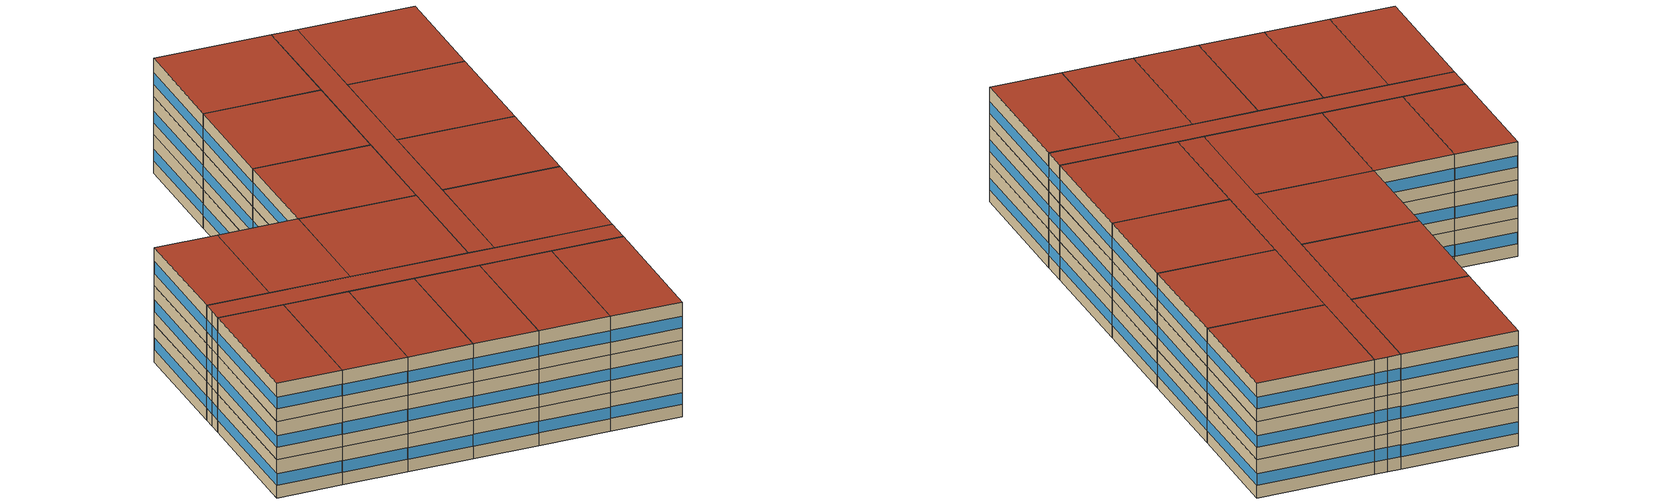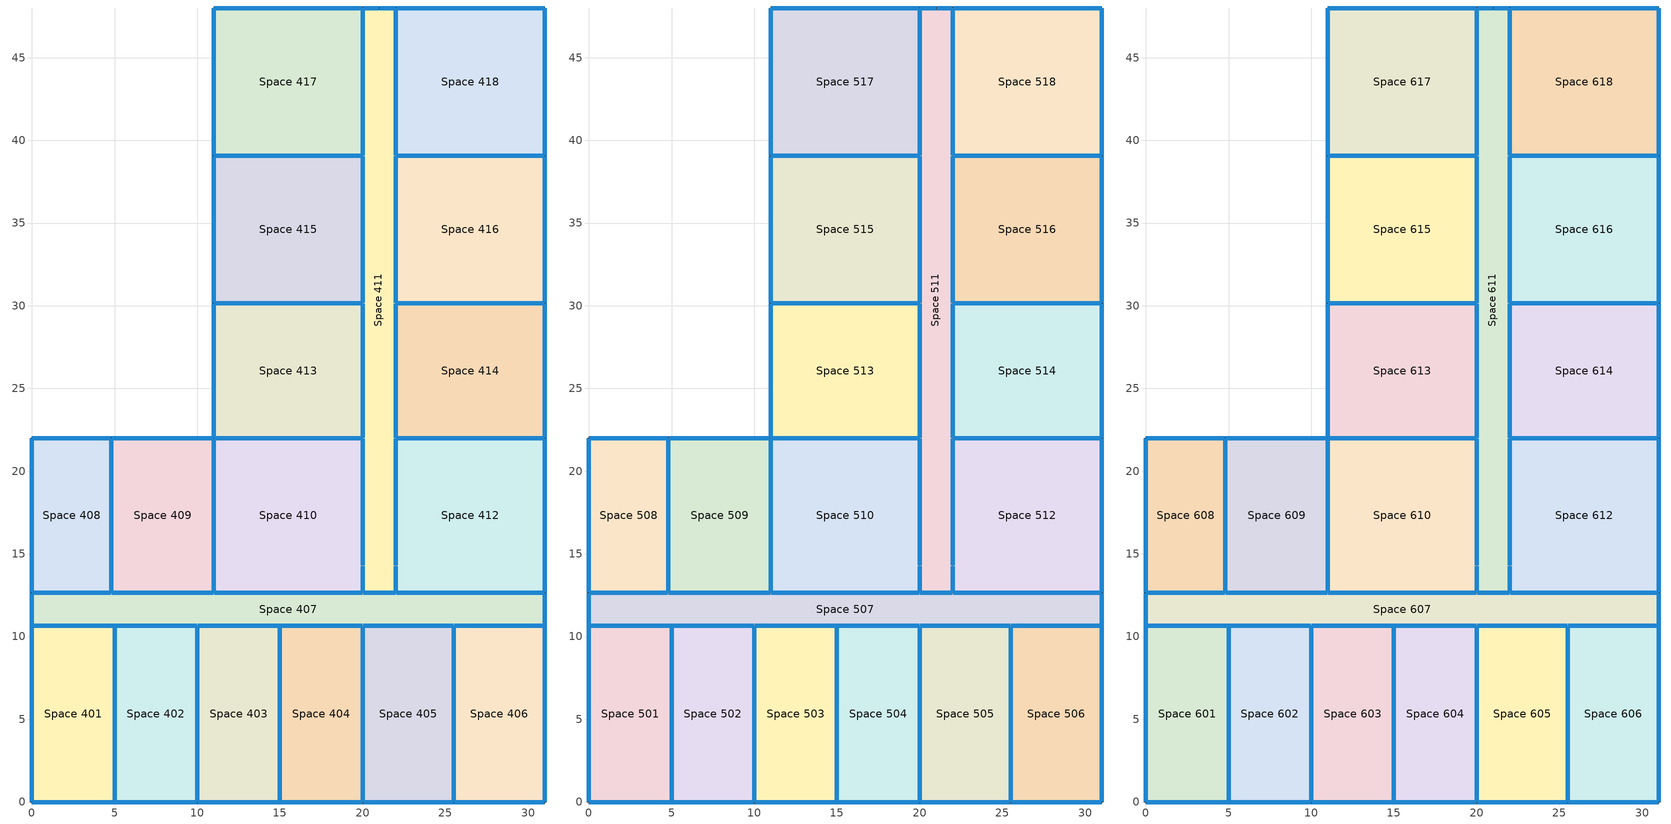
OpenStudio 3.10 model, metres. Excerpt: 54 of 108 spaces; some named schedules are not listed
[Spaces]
Space 401
 floor to Space 301: 5,10.64 5,0 0,0 0,10.64 z9.14
 wall outside: 0,10.64 0,0 5,0 z9.14:12.19
 wall to Space 407: 5,10.64 0,10.64 z9.14:12.19
 wall to Space 402: 5,0 5,10.64 z9.14:12.19
 window inside: 5,0.03 5,10.61 z10.14:11.06; 4.97,10.64 0.03,10.64 z10.14:11.07
 window: 0,10.61 0,0.03 z10.14:11.06; 0.03,0 4.97,0 z10.14:11.07
Space 402
 floor to Space 302: 10,10.64 10,0 5,0 5,10.64 z9.14
 wall outside: 5,0 10,0 z9.14:12.19
 wall to Space 407: 10,10.64 5,10.64 z9.14:12.19
 wall to Space 403: 10,0 10,10.64 z9.14:12.19
 window inside: 10,0.03 10,10.61 z10.14:11.06; 9.97,10.64 5.03,10.64 z10.14:11.07
 window: 5.03,0 9.97,0 z10.14:11.07
Space 403
 floor to Space 303: 15,10.64 15,0 10,0 10,10.64 z9.14
 wall outside: 10,0 15,0 z9.14:12.19
 wall to Space 407: 15,10.64 10,10.64 z9.14:12.19
 wall to Space 404: 15,0 15,10.64 z9.14:12.19
 window inside: 15,0.03 15,10.61 z10.14:11.06; 14.97,10.64 10.03,10.64 z10.14:11.07
 window: 10.03,0 14.97,0 z10.14:11.07
Space 404
 floor to Space 304: 20,10.64 20,0 15,0 15,10.64 z9.14
 wall outside: 15,0 20,0 z9.14:12.19
 wall to Space 407: 20,10.64 15,10.64 z9.14:12.19
 wall to Space 405: 20,0 20,10.64 z9.14:12.19
 window inside: 19.97,10.64 15.03,10.64 z10.14:11.07; 20,0.03 20,10.61 z10.14:11.06
 window: 15.03,0 19.97,0 z10.14:11.07
Space 405
 floor to Space 305: 25.5,10.64 25.5,0 20,0 20,10.64 z9.14
 wall outside: 20,0 25.5,0 z9.14:12.19
 wall to Space 407: 25.5,10.64 20,10.64 z9.14:12.19
 wall to Space 406: 25.5,0 25.5,10.64 z9.14:12.19
 window: 20.03,0 25.47,0 z10.14:11.07
 window inside: 25.47,10.64 20.03,10.64 z10.14:11.07; 25.5,0.03 25.5,10.61 z10.14:11.06
Space 406
 floor to Space 306: 31,10.64 31,0 25.5,0 25.5,10.64 z9.14
 wall outside: 25.5,0 31,0 31,10.64 z9.14:12.19
 wall to Space 407: 31,10.64 25.5,10.64 z9.14:12.19
 window inside: 30.97,10.64 25.53,10.64 z10.14:11.07
 window: 25.53,0 30.97,0 z10.14:11.07; 31,0.03 31,10.61 z10.14:11.06
Space 407
 floor to Space 307: 31,12.64 31,10.64 0,10.64 0,12.64 z9.14
 wall outside: 31,10.64 31,12.64 / 0,12.64 0,11.64 0,10.64 z9.14:12.19
 wall to Space 408: 4.81,12.64 0,12.64 z9.14:12.19
 wall to Space 409: 11,12.64 4.81,12.64 z9.14:12.19
 wall to Space 410: 20,12.64 11,12.64 z9.14:12.19
 wall to Space 411: 22,12.64 20,12.64 z9.14:12.19
 wall to Space 412: 31,12.64 22,12.64 z9.14:12.19
 window inside: 4.78,12.64 0.03,12.64 / 10.97,12.64 4.83,12.64 z10.14:11.07; 21.97,12.64 20.03,12.64 z10.14:11.08; 19.97,12.64 11.03,12.64 / 30.97,12.64 22.03,12.64 z10.14:11.06
 window: 31,10.67 31,12.61 z10.14:11.08; 0,11.61 0,10.67 / 0,12.61 0,11.67 z10.14:11.11
Space 408
 floor to Space 308: 4.81,22 4.81,12.64 0,12.64 0,22 z9.14
 wall outside: 4.81,22 0,22 0,12.64 z9.14:12.19
 wall to Space 409: 4.81,12.64 4.81,22 z9.14:12.19
 window inside: 4.81,12.67 4.81,21.97 z10.14:11.06
 window: 0,21.97 0,12.67 z10.14:11.06; 4.78,22 0.03,22 z10.14:11.07
Space 409
 floor to Space 309: 11,22 11,12.64 4.81,12.64 4.81,22 z9.14
 wall outside: 11,22 4.81,22 z9.14:12.19
 wall to Space 410: 11,12.64 11,22 z9.14:12.19
 window: 10.97,22 4.83,22 z10.14:11.07
 window inside: 11,12.67 11,21.97 z10.14:11.06
Space 410
 floor to Space 310: 20,22 20,12.64 11,12.64 11,22 z9.14
 wall to Space 411: 20,12.64 20,14.28 20,22 z9.14:12.19
 wall to Space 413: 20,22 11,22 z9.14:12.19
 window inside: 19.97,22 11.03,22 / 20,14.31 20,21.97 z10.14:11.06; 20,12.67 20,14.25 z10.14:11.09
Space 411
 floor to Space 311: 22,48 22,12.64 20,12.64 20,48 z9.14
 wall outside: 22,48 21,48 20,48 z9.14:12.19
 wall to Space 413: 20,30.15 20,22 z9.14:12.19
 wall to Space 415: 20,39.07 20,30.15 z9.14:12.19
 wall to Space 417: 20,48 20,39.07 z9.14:12.19
 wall to Space 418: 22,39.07 22,48 z9.14:12.19
 wall to Space 416: 22,30.15 22,39.07 z9.14:12.19
 wall to Space 414: 22,22 22,30.15 z9.14:12.19
 wall to Space 412: 22,12.64 22,14.28 22,22 z9.14:12.19
 window inside: 20,30.12 20,22.03 / 22,39.1 22,47.97 / 22,30.17 22,39.05 / 22,14.31 22,21.97 / 22,22.03 22,30.12 / 20,47.97 20,39.1 / 20,39.05 20,30.17 z10.14:11.06; 22,12.67 22,14.25 z10.14:11.09
 window: 21.97,48 21.03,48 / 20.97,48 20.03,48 z10.14:11.11
Space 412
 floor to Space 312: 31,22 31,12.64 22,12.64 22,22 z9.14
 wall outside: 31,12.64 31,22 z9.14:12.19
 wall to Space 414: 31,22 22,22 z9.14:12.19
 window inside: 30.97,22 22.03,22 z10.14:11.06
 window: 31,12.67 31,21.97 z10.14:11.06
Space 413
 floor to Space 313: 20,30.15 20,22 11,22 11,30.15 z9.14
 wall outside: 11,30.15 11,22 z9.14:12.19
 wall to Space 415: 20,30.15 11,30.15 z9.14:12.19
 window inside: 19.97,30.15 11.03,30.15 z10.14:11.06
 window: 11,30.12 11,22.03 z10.14:11.06
Space 414
 floor to Space 314: 31,30.15 31,22 22,22 22,30.15 z9.14
 wall outside: 31,22 31,30.15 z9.14:12.19
 wall to Space 416: 31,30.15 22,30.15 z9.14:12.19
 window: 31,22.03 31,30.12 z10.14:11.06
 window inside: 30.97,30.15 22.03,30.15 z10.14:11.06
Space 415
 floor to Space 315: 20,39.07 20,30.15 11,30.15 11,39.07 z9.14
 wall outside: 11,39.07 11,30.15 z9.14:12.19
 wall to Space 417: 20,39.07 11,39.07 z9.14:12.19
 window: 11,39.05 11,30.17 z10.14:11.06
 window inside: 19.97,39.07 11.03,39.07 z10.14:11.06
Space 416
 floor to Space 316: 31,39.07 31,30.15 22,30.15 22,39.07 z9.14
 wall outside: 31,30.15 31,39.07 z9.14:12.19
 wall to Space 418: 31,39.07 22,39.07 z9.14:12.19
 window inside: 30.97,39.07 22.03,39.07 z10.14:11.06
 window: 31,30.17 31,39.05 z10.14:11.06
Space 417
 floor to Space 317: 20,48 20,39.07 11,39.07 11,48 z9.14
 wall outside: 20,48 11,48 11,39.07 z9.14:12.19
 window: 11,47.97 11,39.1 / 19.97,48 11.03,48 z10.14:11.06
Space 418
 floor to Space 318: 31,48 31,39.07 22,39.07 22,48 z9.14
 wall outside: 31,39.07 31,48 22,48 z9.14:12.19
 window: 30.97,48 22.03,48 / 31,39.1 31,47.97 z10.14:11.06
Space 501
 floor to Space 401: 5,10.64 5,0 0,0 0,10.64 z12.19
 wall outside: 0,10.64 0,0 5,0 z12.19:15.24
 wall to Space 507: 5,10.64 0,10.64 z12.19:15.24
 wall to Space 502: 5,0 5,10.64 z12.19:15.24
 window: 0.03,0 4.97,0 z13.19:14.12; 0,10.61 0,0.03 z13.19:14.11
 window inside: 4.97,10.64 0.03,10.64 z13.19:14.12; 5,0.03 5,10.61 z13.19:14.11
Space 502
 floor to Space 402: 10,10.64 10,0 5,0 5,10.64 z12.19
 wall outside: 5,0 10,0 z12.19:15.24
 wall to Space 507: 10,10.64 5,10.64 z12.19:15.24
 wall to Space 503: 10,0 10,10.64 z12.19:15.24
 window inside: 9.97,10.64 5.03,10.64 z13.19:14.12; 10,0.03 10,10.61 z13.19:14.11
 window: 5.03,0 9.97,0 z13.19:14.12
Space 503
 floor to Space 403: 15,10.64 15,0 10,0 10,10.64 z12.19
 wall outside: 10,0 15,0 z12.19:15.24
 wall to Space 507: 15,10.64 10,10.64 z12.19:15.24
 wall to Space 504: 15,0 15,10.64 z12.19:15.24
 window inside: 14.97,10.64 10.03,10.64 z13.19:14.12; 15,0.03 15,10.61 z13.19:14.11
 window: 10.03,0 14.97,0 z13.19:14.12
Space 504
 floor to Space 404: 20,10.64 20,0 15,0 15,10.64 z12.19
 wall outside: 15,0 20,0 z12.19:15.24
 wall to Space 507: 20,10.64 15,10.64 z12.19:15.24
 wall to Space 505: 20,0 20,10.64 z12.19:15.24
 window inside: 19.97,10.64 15.03,10.64 z13.19:14.12; 20,0.03 20,10.61 z13.19:14.11
 window: 15.03,0 19.97,0 z13.19:14.12
Space 505
 floor to Space 405: 25.5,10.64 25.5,0 20,0 20,10.64 z12.19
 wall outside: 20,0 25.5,0 z12.19:15.24
 wall to Space 507: 25.5,10.64 20,10.64 z12.19:15.24
 wall to Space 506: 25.5,0 25.5,10.64 z12.19:15.24
 window: 20.03,0 25.47,0 z13.19:14.11
 window inside: 25.47,10.64 20.03,10.64 / 25.5,0.03 25.5,10.61 z13.19:14.11
Space 506
 floor to Space 406: 31,10.64 31,0 25.5,0 25.5,10.64 z12.19
 wall outside: 25.5,0 31,0 31,10.64 z12.19:15.24
 wall to Space 507: 31,10.64 25.5,10.64 z12.19:15.24
 window inside: 30.97,10.64 25.53,10.64 z13.19:14.11
 window: 31,0.03 31,10.61 / 25.53,0 30.97,0 z13.19:14.11
Space 507
 floor to Space 407: 31,12.64 31,10.64 0,10.64 0,12.64 z12.19
 wall outside: 31,10.64 31,12.64 / 0,12.64 0,11.64 0,10.64 z12.19:15.24
 wall to Space 508: 4.81,12.64 0,12.64 z12.19:15.24
 wall to Space 509: 11,12.64 4.81,12.64 z12.19:15.24
 wall to Space 510: 20,12.64 11,12.64 z12.19:15.24
 wall to Space 511: 22,12.64 20,12.64 z12.19:15.24
 wall to Space 512: 31,12.64 22,12.64 z12.19:15.24
 window: 0,11.61 0,10.67 / 0,12.61 0,11.67 z13.19:14.16; 31,10.67 31,12.61 z13.19:14.13
 window inside: 19.97,12.64 11.03,12.64 / 10.97,12.64 4.83,12.64 / 30.97,12.64 22.03,12.64 z13.19:14.11; 4.78,12.64 0.03,12.64 z13.19:14.12; 21.97,12.64 20.03,12.64 z13.19:14.13
Space 508
 floor to Space 408: 4.81,22 4.81,12.64 0,12.64 0,22 z12.19
 wall outside: 4.81,22 0,22 0,12.64 z12.19:15.24
 wall to Space 509: 4.81,12.64 4.81,22 z12.19:15.24
 window: 0,21.97 0,12.67 z13.19:14.11; 4.78,22 0.03,22 z13.19:14.12
 window inside: 4.81,12.67 4.81,21.97 z13.19:14.11
Space 509
 floor to Space 409: 11,22 11,12.64 4.81,12.64 4.81,22 z12.19
 wall outside: 11,22 4.81,22 z12.19:15.24
 wall to Space 510: 11,12.64 11,22 z12.19:15.24
 window: 10.97,22 4.83,22 z13.19:14.11
 window inside: 11,12.67 11,21.97 z13.19:14.11
Space 510
 floor to Space 410: 20,22 20,12.64 11,12.64 11,22 z12.19
 wall to Space 511: 20,12.64 20,14.28 20,22 z12.19:15.24
 wall to Space 513: 20,22 11,22 z12.19:15.24
 window inside: 20,12.67 20,14.25 z13.19:14.14; 20,14.31 20,21.97 / 19.97,22 11.03,22 z13.19:14.11
Space 511
 floor to Space 411: 22,48 22,12.64 20,12.64 20,48 z12.19
 wall outside: 22,48 21,48 20,48 z12.19:15.24
 wall to Space 513: 20,30.15 20,22 z12.19:15.24
 wall to Space 515: 20,39.07 20,30.15 z12.19:15.24
 wall to Space 517: 20,48 20,39.07 z12.19:15.24
 wall to Space 518: 22,39.07 22,48 z12.19:15.24
 wall to Space 516: 22,30.15 22,39.07 z12.19:15.24
 wall to Space 514: 22,22 22,30.15 z12.19:15.24
 wall to Space 512: 22,12.64 22,14.28 22,22 z12.19:15.24
 window inside: 22,12.67 22,14.25 z13.19:14.14; 20,30.12 20,22.03 / 20,39.05 20,30.17 / 20,47.97 20,39.1 / 22,39.1 22,47.97 / 22,30.17 22,39.05 / 22,22.03 22,30.12 / 22,14.31 22,21.97 z13.19:14.11
 window: 20.97,48 20.03,48 / 21.97,48 21.03,48 z13.19:14.16
Space 512
 floor to Space 412: 31,22 31,12.64 22,12.64 22,22 z12.19
 wall outside: 31,12.64 31,22 z12.19:15.24
 wall to Space 514: 31,22 22,22 z12.19:15.24
 window inside: 30.97,22 22.03,22 z13.19:14.11
 window: 31,12.67 31,21.97 z13.19:14.11
Space 513
 floor to Space 413: 20,30.15 20,22 11,22 11,30.15 z12.19
 wall outside: 11,30.15 11,22 z12.19:15.24
 wall to Space 515: 20,30.15 11,30.15 z12.19:15.24
 window inside: 19.97,30.15 11.03,30.15 z13.19:14.11
 window: 11,30.12 11,22.03 z13.19:14.11
Space 514
 floor to Space 414: 31,30.15 31,22 22,22 22,30.15 z12.19
 wall outside: 31,22 31,30.15 z12.19:15.24
 wall to Space 516: 31,30.15 22,30.15 z12.19:15.24
 window inside: 30.97,30.15 22.03,30.15 z13.19:14.11
 window: 31,22.03 31,30.12 z13.19:14.11
Space 515
 floor to Space 415: 20,39.07 20,30.15 11,30.15 11,39.07 z12.19
 wall outside: 11,39.07 11,30.15 z12.19:15.24
 wall to Space 517: 20,39.07 11,39.07 z12.19:15.24
 window: 11,39.05 11,30.17 z13.19:14.11
 window inside: 19.97,39.07 11.03,39.07 z13.19:14.11
Space 516
 floor to Space 416: 31,39.07 31,30.15 22,30.15 22,39.07 z12.19
 wall outside: 31,30.15 31,39.07 z12.19:15.24
 wall to Space 518: 31,39.07 22,39.07 z12.19:15.24
 window inside: 30.97,39.07 22.03,39.07 z13.19:14.11
 window: 31,30.17 31,39.05 z13.19:14.11
Space 517
 floor to Space 417: 20,48 20,39.07 11,39.07 11,48 z12.19
 wall outside: 20,48 11,48 11,39.07 z12.19:15.24
 window: 19.97,48 11.03,48 / 11,47.97 11,39.1 z13.19:14.11
Space 518
 floor to Space 418: 31,48 31,39.07 22,39.07 22,48 z12.19
 wall outside: 31,39.07 31,48 22,48 z12.19:15.24
 window: 30.97,48 22.03,48 / 31,39.1 31,47.97 z13.19:14.11
Space 601
 floor to Space 501: 5,10.64 5,0 0,0 0,10.64 z15.24
 wall outside: 0,10.64 0,0 5,0 z15.24:18.29
 wall to Space 607: 5,10.64 0,10.64 z15.24:18.29
 wall to Space 602: 5,0 5,10.64 z15.24:18.29
 window: 0.03,0 4.97,0 / 0,10.61 0,0.03 z16.24:17.16
 window inside: 4.97,10.64 0.03,10.64 / 5,0.03 5,10.61 z16.24:17.16
 roof outside: 5,0 5,10.64 0,10.64 0,0 z18.29
Space 602
 floor to Space 502: 10,10.64 10,0 5,0 5,10.64 z15.24
 wall outside: 5,0 10,0 z15.24:18.29
 wall to Space 607: 10,10.64 5,10.64 z15.24:18.29
 wall to Space 603: 10,0 10,10.64 z15.24:18.29
 window inside: 10,0.03 10,10.61 / 9.97,10.64 5.03,10.64 z16.24:17.16
 window: 5.03,0 9.97,0 z16.24:17.16
 roof outside: 10,0 10,10.64 5,10.64 5,0 z18.29
Space 603
 floor to Space 503: 15,10.64 15,0 10,0 10,10.64 z15.24
 wall outside: 10,0 15,0 z15.24:18.29
 wall to Space 607: 15,10.64 10,10.64 z15.24:18.29
 wall to Space 604: 15,0 15,10.64 z15.24:18.29
 window inside: 15,0.03 15,10.61 / 14.97,10.64 10.03,10.64 z16.24:17.16
 window: 10.03,0 14.97,0 z16.24:17.16
 roof outside: 15,0 15,10.64 10,10.64 10,0 z18.29
Space 604
 floor to Space 504: 20,10.64 20,0 15,0 15,10.64 z15.24
 wall outside: 15,0 20,0 z15.24:18.29
 wall to Space 607: 20,10.64 15,10.64 z15.24:18.29
 wall to Space 605: 20,0 20,10.64 z15.24:18.29
 window: 15.03,0 19.97,0 z16.24:17.16
 window inside: 19.97,10.64 15.03,10.64 / 20,0.03 20,10.61 z16.24:17.16
 roof outside: 20,0 20,10.64 15,10.64 15,0 z18.29
Space 605
 floor to Space 505: 25.5,10.64 25.5,0 20,0 20,10.64 z15.24
 wall outside: 20,0 25.5,0 z15.24:18.29
 wall to Space 607: 25.5,10.64 20,10.64 z15.24:18.29
 wall to Space 606: 25.5,0 25.5,10.64 z15.24:18.29
 window: 20.03,0 25.47,0 z16.24:17.16
 window inside: 25.47,10.64 20.03,10.64 / 25.5,0.03 25.5,10.61 z16.24:17.16
 roof outside: 25.5,0 25.5,10.64 20,10.64 20,0 z18.29
Space 606
 floor to Space 506: 31,10.64 31,0 25.5,0 25.5,10.64 z15.24
 wall outside: 25.5,0 31,0 31,10.64 z15.24:18.29
 wall to Space 607: 31,10.64 25.5,10.64 z15.24:18.29
 window inside: 30.97,10.64 25.53,10.64 z16.24:17.16
 window: 31,0.03 31,10.61 / 25.53,0 30.97,0 z16.24:17.16
 roof outside: 31,0 31,10.64 25.5,10.64 25.5,0 z18.29
Space 607
 floor to Space 507: 31,12.64 31,10.64 0,10.64 0,12.64 z15.24
 wall outside: 31,10.64 31,12.64 / 0,12.64 0,11.64 0,10.64 z15.24:18.29
 wall to Space 608: 4.81,12.64 0,12.64 z15.24:18.29
 wall to Space 609: 11,12.64 4.81,12.64 z15.24:18.29
 wall to Space 610: 20,12.64 11,12.64 z15.24:18.29
 wall to Space 611: 22,12.64 20,12.64 z15.24:18.29
 wall to Space 612: 31,12.64 22,12.64 z15.24:18.29
 window inside: 4.78,12.64 0.03,12.64 / 30.97,12.64 22.03,12.64 / 10.97,12.64 4.83,12.64 / 19.97,12.64 11.03,12.64 z16.24:17.16; 21.97,12.64 20.03,12.64 z16.24:17.18
 window: 31,10.67 31,12.61 z16.24:17.18; 0,11.61 0,10.67 / 0,12.61 0,11.67 z16.24:17.2
 roof outside: 31,10.64 31,12.64 0,12.64 0,10.64 z18.29
Space 608
 floor to Space 508: 4.81,22 4.81,12.64 0,12.64 0,22 z15.24
 wall outside: 4.81,22 0,22 0,12.64 z15.24:18.29
 wall to Space 609: 4.81,12.64 4.81,22 z15.24:18.29
 window: 4.78,22 0.03,22 / 0,21.97 0,12.67 z16.24:17.16
 window inside: 4.81,12.67 4.81,21.97 z16.24:17.16
 roof outside: 4.81,12.64 4.81,22 0,22 0,12.64 z18.29
Space 609
 floor to Space 509: 11,22 11,12.64 4.81,12.64 4.81,22 z15.24
 wall outside: 11,22 4.81,22 z15.24:18.29
 wall to Space 610: 11,12.64 11,22 z15.24:18.29
 window: 10.97,22 4.83,22 z16.24:17.16
 window inside: 11,12.67 11,21.97 z16.24:17.16
 roof outside: 11,12.64 11,22 4.81,22 4.81,12.64 z18.29
Space 610
 floor to Space 510: 20,22 20,12.64 11,12.64 11,22 z15.24
 wall to Space 611: 20,12.64 20,14.28 20,22 z15.24:18.29
 wall to Space 613: 20,22 11,22 z15.24:18.29
 window inside: 20,14.31 20,21.97 / 19.97,22 11.03,22 z16.24:17.16; 20,12.67 20,14.25 z16.24:17.18
 roof outside: 20,12.64 20,22 11,22 11,12.64 z18.29
Space 611
 floor to Space 511: 22,48 22,12.64 20,12.64 20,48 z15.24
 wall outside: 22,48 21,48 20,48 z15.24:18.29
 wall to Space 613: 20,30.15 20,22 z15.24:18.29
 wall to Space 615: 20,39.07 20,30.15 z15.24:18.29
 wall to Space 617: 20,48 20,39.07 z15.24:18.29
 wall to Space 618: 22,39.07 22,48 z15.24:18.29
 wall to Space 616: 22,30.15 22,39.07 z15.24:18.29
 wall to Space 614: 22,22 22,30.15 z15.24:18.29
 wall to Space 612: 22,12.64 22,14.28 22,22 z15.24:18.29
 window inside: 22,30.17 22,39.05 / 20,30.12 20,22.03 / 20,39.05 20,30.17 / 20,47.97 20,39.1 / 22,22.03 22,30.12 / 22,14.31 22,21.97 / 22,39.1 22,47.97 z16.24:17.16; 22,12.67 22,14.25 z16.24:17.18
 window: 20.97,48 20.03,48 / 21.97,48 21.03,48 z16.24:17.2
 roof outside: 22,12.64 22,48 20,48 20,12.64 z18.29
Space 612
 floor to Space 512: 31,22 31,12.64 22,12.64 22,22 z15.24
 wall outside: 31,12.64 31,22 z15.24:18.29
 wall to Space 614: 31,22 22,22 z15.24:18.29
 window inside: 30.97,22 22.03,22 z16.24:17.16
 window: 31,12.67 31,21.97 z16.24:17.16
 roof outside: 31,12.64 31,22 22,22 22,12.64 z18.29
Space 613
 floor to Space 513: 20,30.15 20,22 11,22 11,30.15 z15.24
 wall outside: 11,30.15 11,22 z15.24:18.29
 wall to Space 615: 20,30.15 11,30.15 z15.24:18.29
 window inside: 19.97,30.15 11.03,30.15 z16.24:17.16
 window: 11,30.12 11,22.03 z16.24:17.16
 roof outside: 20,22 20,30.15 11,30.15 11,22 z18.29
Space 614
 floor to Space 514: 31,30.15 31,22 22,22 22,30.15 z15.24
 wall outside: 31,22 31,30.15 z15.24:18.29
 wall to Space 616: 31,30.15 22,30.15 z15.24:18.29
 window: 31,22.03 31,30.12 z16.24:17.16
 window inside: 30.97,30.15 22.03,30.15 z16.24:17.16
 roof outside: 31,22 31,30.15 22,30.15 22,22 z18.29
Space 615
 floor to Space 515: 20,39.07 20,30.15 11,30.15 11,39.07 z15.24
 wall outside: 11,39.07 11,30.15 z15.24:18.29
 wall to Space 617: 20,39.07 11,39.07 z15.24:18.29
 window inside: 19.97,39.07 11.03,39.07 z16.24:17.16
 window: 11,39.05 11,30.17 z16.24:17.16
 roof outside: 20,30.15 20,39.07 11,39.07 11,30.15 z18.29
Space 616
 floor to Space 516: 31,39.07 31,30.15 22,30.15 22,39.07 z15.24
 wall outside: 31,30.15 31,39.07 z15.24:18.29
 wall to Space 618: 31,39.07 22,39.07 z15.24:18.29
 window: 31,30.17 31,39.05 z16.24:17.16
 window inside: 30.97,39.07 22.03,39.07 z16.24:17.16
 roof outside: 31,30.15 31,39.07 22,39.07 22,30.15 z18.29
Space 617
 floor to Space 517: 20,48 20,39.07 11,39.07 11,48 z15.24
 wall outside: 20,48 11,48 11,39.07 z15.24:18.29
 window: 11,47.97 11,39.1 / 19.97,48 11.03,48 z16.24:17.16
 roof outside: 20,39.07 20,48 11,48 11,39.07 z18.29
Space 618
 floor to Space 518: 31,48 31,39.07 22,39.07 22,48 z15.24
 wall outside: 31,39.07 31,48 22,48 z15.24:18.29
 window: 30.97,48 22.03,48 / 31,39.1 31,47.97 z16.24:17.16
 roof outside: 31,39.07 31,48 22,48 22,39.07 z18.29
[ClimateZones]
Climate Zone Institution Name 1=ASHRAE; Climate Zone Document Name 1=ANSI/ASHRAE Standard 169; Climate Zone Document Year 1=2006; Climate Zone Value 1=6A; Climate Zone Institution Name 2=CEC; Climate Zone Document Name 2=California Climate Zone Descriptions; Climate Zone Document Year 2=1995
[Building]
Building 1
[Site]
Montreal-Trudeau Intl AP: Latitude {deg}=45.4706; Longitude {deg}=-73.7408; Time Zone {hr}=-5; Elevation {m}=36; Keep Site Location Information=No
[SizingPeriod:DesignDay] Barometric Pressure {Pa}=100893; Rain Indicator=No; Snow Indicator=No; Day of Month=21; Daylight Saving Time Indicator=No; Dry-Bulb Temperature Range Modifier Type=DefaultMultipliers
Name | Maximum Dry-Bulb Temperature {C} | Daily Dry-Bulb Temperature Range {deltaC} | Wind Speed {m/s} | Wind Direction {deg} | Sky Clearness | Month | Day Type | Humidity Condition Type | Wetbulb or DewPoint at Maximum Dry-Bulb {C} | Solar Model Indicator | ASHRAE Clear Sky Optical Depth for Beam Irradiance | ASHRAE Clear Sky Optical Depth for Diffuse Irradiance
Montreal Int'l Ann Htg 99.6% Condns DB | -23.7 | 0 | 3.9 | 260 | 0 | 1 | WinterDesignDay | Wetbulb | -23.7 | ASHRAEClearSky
Montreal Int'l Ann Hum_n 99.6% Condns DP=>MCDB | -23 | 0 | 3.9 | 260 | 0 | 1 | WinterDesignDay | Dewpoint | -30.5 | ASHRAEClearSky
Montreal Int'l Ann Htg Wind 99.6% Condns WS=>MCDB | -5.3 | 0 | 12.9 | 260 | 0 | 1 | WinterDesignDay | Wetbulb | -5.3 | ASHRAEClearSky
Montreal Int'l Ann Clg .4% Condns DB=>MWB | 30 | 9.3 | 4.9 | 220 |  | 7 | SummerDesignDay | Wetbulb | 22.1 | ASHRAETau | 0.465 | 1.966
[Material]
Name | Roughness | Thickness {m} | Conductivity {W/m-K} | Density {kg/m3} | Specific Heat {J/kg-K} | Thermal Absorptance | Solar Absorptance | Visible Absorptance
G05 25mm wood 1; G05 25mm wood 3 | MediumSmooth | 0.0254 | 0.15 | 608 | 1630 | 0.9 | 0.5 | 0.5
Generic LW Concrete | MediumRough | 0.1 | 0.53 | 1280 | 840 | 0.9 | 0.8 | 0.8
F08 Metal surface 1 | Smooth | 0.0008 | 45.28 | 7824 | 500 | 0.9 | 0.7 | 0.7
Generic Acoustic Tile | MediumSmooth | 0.02 | 0.06 | 368 | 590 | 0.9 | 0.2 | 0.2
Generic Ceiling Air Gap | Smooth | 0.1 | 0.556 | 1.28 | 1000 | 0.9 | 0.7 | 0.7
100mm Normalweight concrete floor 1 | MediumSmooth | 0.1016 | 2.31 | 2322 | 832
G01 13mm gypsum board 1 | Smooth | 0.0127 | 0.16 | 800 | 1090 | 0.9 | 0.7 | 0.5
6 in. Normalweight Concrete Floor 2 | MediumRough | 0.1524 | 2.31 | 2322 | 832 | 0.9 | 0.7 | 0.7
AQNC2024brick (fired clay) | MediumRough | 0.1 | 1.43 | 2400 | 840 | 0.9 | 0.7 | 0.7
AQNC2024gypsum board | MediumRough | 0.1 | 0.159 | 800 | 1090 | 0.9 | 0.7 | 0.7
AQNC2024Stucco 25 mm | MediumRough | 0.025 | 0.159 | 800 | 1090 | 0.9 | 0.7 | 0.7
AQNC2024expanded polystyrene type I 15 cm | MediumRough | 0.15 | 0.0385 | 15 | 1500 | 0.9 | 0.7 | 0.7
AQNC2024standard concrete | MediumRough | 0.1 | 2.5 | 2400 | 840 | 0.9 | 0.7 | 0.7
AQNC2024built-up roofing 1 | MediumRough | 0.1 | 0.162 | 1121 | 1470 | 0.9 | 0.7 | 0.7
[Material:NoMass] Thermal Absorptance=0.9; Solar Absorptance=0.7
Name | Roughness | Thermal Resistance {m2-K/W} | Visible Absorptance
CP02 CARPET PAD 2 | VeryRough | 0.21648 | 0.8
Typical Carpet Pad 3 | Smooth | 3.45515 | 0.8
Typical Insulation R-0.58 1 | Smooth | 0.454528 | 0.7
Typical Insulation R-1.15 1 | Smooth | 0.454545 | 0.7
[Construction]
Typical Interior Partition 4: G05 25mm wood 1
Typical Interior Partition 6; Typical Interior Door 2: G05 25mm wood 3
Generic Interior Floor: Generic Acoustic Tile, Generic Ceiling Air Gap, Generic LW Concrete
Typical Interior Floor 1: 100mm Normalweight concrete floor 1, CP02 CARPET PAD 2
Typical Interior Wall 1: G01 13mm gypsum board 1, G01 13mm gypsum board 1
Typical Interior Ceiling 1: CP02 CARPET PAD 2, 100mm Normalweight concrete floor 1
Customized opaque construction {4e7b71c1-5be2-4431-8ce4-cf987089d090} to conductance of 0.284: 6 in. Normalweight Concrete Floor 2, Typical Carpet Pad 3
AQNC2024Customized Fenestration: u=2.38: AQNC2024Fenestration U=2.38 0.4
Customized opaque construction {1d419b8d-d461-492a-92d8-f46981addb7c} to conductance of 2.2: F08 Metal surface 1, Typical Insulation R-0.58 1
Customized opaque construction {bc588554-639a-4cee-8ce8-916022afe59b} to conductance of 2.2: Typical Insulation R-1.15 1
Customized Fenestration: cond=0.220 tvis=0.294 tsol=0.332: Customized Fenestration:: cond=0.220 tvis=0.294 tsol=0.332
Customized Fenestration: cond=0.220 tvis=0.898 tsol=0.837 3: Customized Fenestration:: cond=0.220 tvis=0.898 tsol=0.837
Typical Interior Window 1: Clear 3mm 2
AQ_MURB_2024_MURB Wall 2011 2020 6A 1: AQNC2024Stucco 25 mm, AQNC2024brick (fired clay), AQNC2024expanded polystyrene type I 15 cm, AQNC2024gypsum board
AQ_MURB_2024_MURB ground 2011 2020 6A 1; AQ_MURB_2024_MURB ground 2011 2020 6A 2; AQ_MURB_2024_MURB ground 2011 2020 6A 3: AQNC2024standard concrete, AQNC2024expanded polystyrene type I 15 cm
AQ_MURB_2024_MURB roof 2011 2020 6A 1: AQNC2024built-up roofing 1, AQNC2024expanded polystyrene type I 15 cm
[WindowMaterial:SimpleGlazingSystem]
Name | U-Factor {W/m2-K} | Solar Heat Gain Coefficient | Visible Transmittance
AQNC2024Fenestration U=2.38 0.4 | 2.38 | 0.4 | 0.4
Customized Fenestration:: cond=0.220 tvis=0.294 tsol=0.332; Customized Fenestration:: cond=0.220 tvis=0.898 tsol=0.837 | 2.2 | 0.6 | 0.21
[WindowMaterial:Glazing]
Clear 3mm 2: Optical Data Type=SpectralAverage; Thickness {m}=0.003; Solar Transmittance at Normal Incidence=0.837; Front Side Solar Reflectance at Normal Incidence=0.075; Back Side Solar Reflectance at Normal Incidence=0.075; Visible Transmittance at Normal Incidence=0.898; Front Side Visible Reflectance at Normal Incidence=0.081; Back Side Visible Reflectance at Normal Incidence=0.081; Infrared Transmittance at Normal Incidence=0; Front Side Infrared Hemispherical Emissivity=0.84; Back Side Infrared Hemispherical Emissivity=0.84; Conductivity {W/m-K}=0.9; Dirt Correction Factor for Solar and Visible Transmittance=1; Solar Diffusing=No
[DefaultConstructionSet]
Zone 20112020 6A: Default Exterior Surface Constructions=NECB 2011 - HighApt - NECB HDD Method at climate 14; Default Interior Surface Constructions=Default Surface Constructions 1690; Default Ground Contact Surface Constructions=NECB 2011 - HighApt - NECB HDD Method at climate 15; Default Exterior SubSurface Constructions=NECB 2011 - HighApt - NECB HDD Method at climate 16; Default Interior SubSurface Constructions=Default Sub Surface Constructions 1126; Interior Partition Construction=Typical Interior Partition 6; Adiabatic Surface Construction=Generic Interior Floor
[DefaultSurfaceConstructions]
Name | Floor Construction | Wall Construction | Roof Ceiling Construction
NECB 2011 - HighApt - NECB HDD Method at climate 14 | AQ_MURB_2024_MURB ground 2011 2020 6A 1 | AQ_MURB_2024_MURB Wall 2011 2020 6A 1 | AQ_MURB_2024_MURB roof 2011 2020 6A 1
NECB 2011 - HighApt - NECB HDD Method at climate 15 | AQ_MURB_2024_MURB ground 2011 2020 6A 3 | AQ_MURB_2024_MURB ground 2011 2020 6A 2 | Customized opaque construction {4e7b71c1-5be2-4431-8ce4-cf987089d090} to conductance of 0.284
Default Surface Constructions 1690 | Typical Interior Floor 1 | Typical Interior Wall 1 | Typical Interior Ceiling 1
[DefaultSubSurfaceConstructions]
Name | Fixed Window Construction | Operable Window Construction | Door Construction | Glass Door Construction | Overhead Door Construction | Skylight Construction | Tubular Daylight Dome Construction | Tubular Daylight Diffuser Construction
NECB 2011 - HighApt - NECB HDD Method at climate 16 | AQNC2024Customized Fenestration: u=2.38 | AQNC2024Customized Fenestration: u=2.38 | Customized opaque construction {1d419b8d-d461-492a-92d8-f46981addb7c} to conductance of 2.2 | AQNC2024Customized Fenestration: u=2.38 | Customized opaque construction {bc588554-639a-4cee-8ce8-916022afe59b} to conductance of 2.2 | Customized Fenestration: cond=0.220 tvis=0.294 tsol=0.332 | Customized Fenestration: cond=0.220 tvis=0.898 tsol=0.837 3 | Customized Fenestration: cond=0.220 tvis=0.898 tsol=0.837 3
Default Sub Surface Constructions 1126 | Typical Interior Window 1 | Typical Interior Window 1 | Typical Interior Door 2
[ThermostatSetpoint:DualSetpoint] Heating Setpoint Temperature Schedule=NECB-G-Thermostat Setpoint-Heating; Cooling Setpoint Temperature Schedule=NECB-G-Thermostat Setpoint-Cooling
Thermostat Setpoint Dual Setpoint 19; Thermostat Setpoint Dual Setpoint 33; Thermostat Setpoint Dual Setpoint 38; Thermostat Setpoint Dual Setpoint 41; Thermostat Setpoint Dual Setpoint 42; Thermostat Setpoint Dual Setpoint 43; Thermostat Setpoint Dual Setpoint 48; Thermostat Setpoint Dual Setpoint 49; Thermostat Setpoint Dual Setpoint 50; Thermostat Setpoint Dual Setpoint 54; Thermostat Setpoint Dual Setpoint 55; Thermostat Setpoint Dual Setpoint 60; Thermostat Setpoint Dual Setpoint 67; Thermostat Setpoint Dual Setpoint 68; Thermostat Setpoint Dual Setpoint 69; Thermostat Setpoint Dual Setpoint 70; Thermostat Setpoint Dual Setpoint 71; Thermostat Setpoint Dual Setpoint 72; Thermostat Setpoint Dual Setpoint 73; Thermostat Setpoint Dual Setpoint 74; Thermostat Setpoint Dual Setpoint 75; Thermostat Setpoint Dual Setpoint 76; Thermostat Setpoint Dual Setpoint 77; Thermostat Setpoint Dual Setpoint 78; Thermostat Setpoint Dual Setpoint 79; Thermostat Setpoint Dual Setpoint 80; Thermostat Setpoint Dual Setpoint 81; Thermostat Setpoint Dual Setpoint 82; Thermostat Setpoint Dual Setpoint 83; Thermostat Setpoint Dual Setpoint 84; Thermostat Setpoint Dual Setpoint 85; Thermostat Setpoint Dual Setpoint 86; Thermostat Setpoint Dual Setpoint 87; Thermostat Setpoint Dual Setpoint 88; Thermostat Setpoint Dual Setpoint 89; Thermostat Setpoint Dual Setpoint 90; Thermostat Setpoint Dual Setpoint 91; Thermostat Setpoint Dual Setpoint 92; Thermostat Setpoint Dual Setpoint 93; Thermostat Setpoint Dual Setpoint 94; Thermostat Setpoint Dual Setpoint 95; Thermostat Setpoint Dual Setpoint 96; Thermostat Setpoint Dual Setpoint 97; Thermostat Setpoint Dual Setpoint 98; Thermostat Setpoint Dual Setpoint 99; Thermostat Setpoint Dual Setpoint 100; Thermostat Setpoint Dual Setpoint 101; Thermostat Setpoint Dual Setpoint 102; Thermostat Setpoint Dual Setpoint 103; Thermostat Setpoint Dual Setpoint 104; Thermostat Setpoint Dual Setpoint 105; Thermostat Setpoint Dual Setpoint 106; Thermostat Setpoint Dual Setpoint 107; Thermostat Setpoint Dual Setpoint 108
[BuildingStory] Nominal Floor to Floor Height {m}=3.048
Name | Nominal Z Coordinate {m}
Building Story 4 | 9.144
Building Story 5 | 12.192
Building Story 6 | 15.24
[Space]
Name | Space Type | Building Story | Thermal Zone
Space 401 | MURB small | Building Story 4 | Thermal Zone 59
Space 402 | MURB small | Building Story 4 | Thermal Zone 4
Space 403 | MURB small | Building Story 4 | Thermal Zone 38
Space 404 | MURB small | Building Story 4 | Thermal Zone 44
Space 405 | MURB small | Building Story 4 | Thermal Zone 65
Space 406 | MURB small | Building Story 4 | Thermal Zone 67
Space 407 | MURB lobby | Building Story 4 | Thermal Zone 68
Space 408 | MURB small | Building Story 4 | Thermal Zone 51
Space 409 | MURB small | Building Story 4 | Thermal Zone 69
Space 410 | MURB large | Building Story 4 | Thermal Zone 61
Space 411 | MURB lobby | Building Story 4 | Thermal Zone 70
Space 412 | MURB large | Building Story 4 | Thermal Zone 72
Space 413 | MURB large | Building Story 4 | Thermal Zone 66
Space 414 | MURB large | Building Story 4 | Thermal Zone 73
Space 415 | MURB large | Building Story 4 | Thermal Zone 74
Space 416 | MURB large | Building Story 4 | Thermal Zone 75
Space 417 | MURB large | Building Story 4 | Thermal Zone 76
Space 418 | MURB large | Building Story 4 | Thermal Zone 77
Space 501 | MURB small | Building Story 5 | Thermal Zone 54
Space 502 | MURB small | Building Story 5 | Thermal Zone 78
Space 503 | MURB small | Building Story 5 | Thermal Zone 79
Space 504 | MURB small | Building Story 5 | Thermal Zone 80
Space 505 | MURB small | Building Story 5 | Thermal Zone 81
Space 506 | MURB small | Building Story 5 | Thermal Zone 82
Space 507 | MURB lobby | Building Story 5 | Thermal Zone 83
Space 508 | MURB small | Building Story 5 | Thermal Zone 84
Space 509 | MURB small | Building Story 5 | Thermal Zone 85
Space 510 | MURB large | Building Story 5 | Thermal Zone 86
Space 511 | MURB lobby | Building Story 5 | Thermal Zone 87
Space 512 | MURB large | Building Story 5 | Thermal Zone 88
Space 513 | MURB large | Building Story 5 | Thermal Zone 89
Space 514 | MURB large | Building Story 5 | Thermal Zone 90
Space 515 | MURB large | Building Story 5 | Thermal Zone 91
Space 516 | MURB large | Building Story 5 | Thermal Zone 92
Space 517 | MURB large | Building Story 5 | Thermal Zone 93
Space 518 | MURB large | Building Story 5 | Thermal Zone 8
Space 601 | MURB small | Building Story 6 | Thermal Zone 94
Space 602 | MURB small | Building Story 6 | Thermal Zone 95
Space 603 | MURB small | Building Story 6 | Thermal Zone 96
Space 604 | MURB small | Building Story 6 | Thermal Zone 97
Space 605 | MURB small | Building Story 6 | Thermal Zone 98
Space 606 | MURB small | Building Story 6 | Thermal Zone 40
Space 607 | MURB small | Building Story 6 | Thermal Zone 99
Space 608 | MURB small | Building Story 6 | Thermal Zone 100
Space 609 | MURB small | Building Story 6 | Thermal Zone 101
Space 610 | MURB small | Building Story 6 | Thermal Zone 37
Space 611 | MURB small | Building Story 6 | Thermal Zone 102
Space 612 | MURB small | Building Story 6 | Thermal Zone 103
Space 613 | MURB small | Building Story 6 | Thermal Zone 104
Space 614 | MURB small | Building Story 6 | Thermal Zone 71
Space 615 | MURB small | Building Story 6 | Thermal Zone 105
Space 616 | MURB small | Building Story 6 | Thermal Zone 106
Space 617 | MURB small | Building Story 6 | Thermal Zone 107
Space 618 | MURB small | Building Story 6 | Thermal Zone 108
[DefaultScheduleSet]
Name | Lighting Schedule | Infiltration Schedule | Number of People Schedule | People Activity Level Schedule | Electric Equipment Schedule | Hot Water Equipment Schedule
MidriseApartment Corridor Schedule Set 1 | MidriseApartment Corridor Light 2 | MidriseApartment Infil 1
MidriseApartment Apartment Schedule Set 5 |  | MidriseApartment Infil 13 | MidriseApartment Apartment Occ 3 | MidriseApartment Activity 3 | MURB Appliances and lighting | MURB hot water equipment schedule
[People:Definition]
MidriseApartment Apartment People Definition: Number of People Calculation Method=People/Area; People per Space Floor Area {person/m2}=0.0283091; Fraction Radiant=0.3
[ElectricEquipment:Definition] Design Level Calculation Method=EquipmentLevel
Name | Design Level {W} | Fraction Latent | Fraction Radiant | Fraction Lost
Chauffeau | 941.6 | 0.1 | 0 | 0.9
Refrigerateur | 116.78 | 0.1 | 0 | 0
Congelateur | 17.45 | 0.1 | 0 | 0.9
Lavevaisselle | 30.59 | 0.1 | 0.1 | 0.8
Fourcuisiniere | 313 | 0.1 | 0.2 | 0.1
Laveuse | 27.82 | 0 | 0.2 | 0.1
Secheuse | 276.7 | 0 | 0.2 | 0.8
Autres | 740 |  | 0.2
[SpaceType] Default Construction Set=Zone 20112020 6A
Name | Default Schedule Set
MURB large; MURB small | MidriseApartment Apartment Schedule Set 5
MURB lobby | MidriseApartment Corridor Schedule Set 1
[People] People Definition=MidriseApartment Apartment People Definition; Multiplier=1
Name | Space or SpaceType
People 1 | MURB large
People 2 | MURB small
[ThermalZone] Use Ideal Air Loads=No
Name | Thermostat
Thermal Zone 4 | Thermostat Setpoint Dual Setpoint 19
Thermal Zone 8 | Thermostat Setpoint Dual Setpoint 33
Thermal Zone 37 | Thermostat Setpoint Dual Setpoint 43
Thermal Zone 38 | Thermostat Setpoint Dual Setpoint 60
Thermal Zone 40 | Thermostat Setpoint Dual Setpoint 48
Thermal Zone 44 | Thermostat Setpoint Dual Setpoint 54
Thermal Zone 51 | Thermostat Setpoint Dual Setpoint 49
Thermal Zone 54 | Thermostat Setpoint Dual Setpoint 41
Thermal Zone 59 | Thermostat Setpoint Dual Setpoint 42
Thermal Zone 61 | Thermostat Setpoint Dual Setpoint 38
Thermal Zone 65 | Thermostat Setpoint Dual Setpoint 50
Thermal Zone 66 | Thermostat Setpoint Dual Setpoint 55
Thermal Zone 67 | Thermostat Setpoint Dual Setpoint 82
Thermal Zone 68 | Thermostat Setpoint Dual Setpoint 67
Thermal Zone 69 | Thermostat Setpoint Dual Setpoint 95
Thermal Zone 70 | Thermostat Setpoint Dual Setpoint 68
Thermal Zone 71 | Thermostat Setpoint Dual Setpoint 96
Thermal Zone 72 | Thermostat Setpoint Dual Setpoint 78
Thermal Zone 73 | Thermostat Setpoint Dual Setpoint 70
Thermal Zone 74 | Thermostat Setpoint Dual Setpoint 85
Thermal Zone 75 | Thermostat Setpoint Dual Setpoint 93
Thermal Zone 76 | Thermostat Setpoint Dual Setpoint 79
Thermal Zone 77 | Thermostat Setpoint Dual Setpoint 75
Thermal Zone 78 | Thermostat Setpoint Dual Setpoint 97
Thermal Zone 79 | Thermostat Setpoint Dual Setpoint 71
Thermal Zone 80 | Thermostat Setpoint Dual Setpoint 94
Thermal Zone 81 | Thermostat Setpoint Dual Setpoint 77
Thermal Zone 82 | Thermostat Setpoint Dual Setpoint 80
Thermal Zone 83 | Thermostat Setpoint Dual Setpoint 89
Thermal Zone 84 | Thermostat Setpoint Dual Setpoint 81
Thermal Zone 85 | Thermostat Setpoint Dual Setpoint 72
Thermal Zone 86 | Thermostat Setpoint Dual Setpoint 98
Thermal Zone 87 | Thermostat Setpoint Dual Setpoint 73
Thermal Zone 88 | Thermostat Setpoint Dual Setpoint 90
Thermal Zone 89 | Thermostat Setpoint Dual Setpoint 91
Thermal Zone 90 | Thermostat Setpoint Dual Setpoint 92
Thermal Zone 91 | Thermostat Setpoint Dual Setpoint 69
Thermal Zone 92 | Thermostat Setpoint Dual Setpoint 83
Thermal Zone 93 | Thermostat Setpoint Dual Setpoint 74
Thermal Zone 94 | Thermostat Setpoint Dual Setpoint 84
Thermal Zone 95 | Thermostat Setpoint Dual Setpoint 76
Thermal Zone 96 | Thermostat Setpoint Dual Setpoint 86
Thermal Zone 97 | Thermostat Setpoint Dual Setpoint 87
Thermal Zone 98 | Thermostat Setpoint Dual Setpoint 88
Thermal Zone 99 | Thermostat Setpoint Dual Setpoint 104
Thermal Zone 100 | Thermostat Setpoint Dual Setpoint 108
Thermal Zone 101 | Thermostat Setpoint Dual Setpoint 100
Thermal Zone 102 | Thermostat Setpoint Dual Setpoint 106
Thermal Zone 103 | Thermostat Setpoint Dual Setpoint 99
Thermal Zone 104 | Thermostat Setpoint Dual Setpoint 103
Thermal Zone 105 | Thermostat Setpoint Dual Setpoint 101
Thermal Zone 106 | Thermostat Setpoint Dual Setpoint 107
Thermal Zone 107 | Thermostat Setpoint Dual Setpoint 105
Thermal Zone 108 | Thermostat Setpoint Dual Setpoint 102
[Zone equipment]
Thermal Zone 26: Elec Baseboard 77, PTHP 77
Thermal Zone 27: Elec Baseboard 87, PTHP 87
Thermal Zone 28: Elec Baseboard 67, PTHP 67
Thermal Zone 29: Elec Baseboard 62, PTHP 62
Thermal Zone 30: Elec Baseboard 70, PTHP 70
Thermal Zone 31: Elec Baseboard 78, PTHP 78
Thermal Zone 32: Elec Baseboard 85, PTHP 85
Thermal Zone 33: Elec Baseboard 84, PTHP 84
Thermal Zone 34: Elec Baseboard 57, PTHP 57
Thermal Zone 35: Elec Baseboard 58, PTHP 58
Thermal Zone 36: Elec Baseboard 79, PTHP 79
Thermal Zone 37: Elec Baseboard 60, PTHP 60
Thermal Zone 38: Elec Baseboard 61, PTHP 61
Thermal Zone 39: Elec Baseboard 64, PTHP 64
Thermal Zone 40: Elec Baseboard 65, PTHP 65
Thermal Zone 41: Elec Baseboard 66, PTHP 66
Thermal Zone 42: Elec Baseboard 69, PTHP 69
Thermal Zone 43: Elec Baseboard 71, PTHP 71
Thermal Zone 44: Elec Baseboard 73, PTHP 73
Thermal Zone 45: Elec Baseboard 104, PTHP 104
Thermal Zone 46: Elec Baseboard 94, PTHP 94
Thermal Zone 47: Elec Baseboard 98, PTHP 98
Thermal Zone 48: Elec Baseboard 88, PTHP 88
Thermal Zone 49: Elec Baseboard 100, PTHP 100
Thermal Zone 50: Elec Baseboard 89, PTHP 89
Thermal Zone 51: Elec Baseboard 103, PTHP 103
Thermal Zone 52: Elec Baseboard 99, PTHP 99
Thermal Zone 53: Elec Baseboard 101, PTHP 101
Thermal Zone 54: Elec Baseboard 97, PTHP 97
Thermal Zone 55: Elec Baseboard 102, PTHP 102
Thermal Zone 56: Elec Baseboard 95, PTHP 95
Thermal Zone 57: Elec Baseboard 92, PTHP 92
Thermal Zone 58: Elec Baseboard 107, PTHP 107
Thermal Zone 59: Elec Baseboard 93, PTHP 93
Thermal Zone 60: Elec Baseboard 91, PTHP 91
Thermal Zone 61: Elec Baseboard 90, PTHP 90
Thermal Zone 62: Elec Baseboard 105, PTHP 105
Thermal Zone 63: Elec Baseboard 106, PTHP 106
Thermal Zone 64: Elec Baseboard 96, PTHP 96
Thermal Zone 65: Elec Baseboard 41, PTHP 41
Thermal Zone 66: Elec Baseboard 42, PTHP 42
Thermal Zone 67: Elec Baseboard 43, PTHP 43
Thermal Zone 68: Elec Baseboard 44, PTHP 44
Thermal Zone 69: Elec Baseboard 3, PTHP 3
Thermal Zone 70: Elec Baseboard 9, PTHP 9
Thermal Zone 71: Elec Baseboard 5, PTHP 5
Thermal Zone 72: Elec Baseboard 1, PTHP 1
Thermal Zone 73: Elec Baseboard 2, PTHP 2
Thermal Zone 74: Elec Baseboard 4, PTHP 4
Thermal Zone 75: Elec Baseboard 6, PTHP 6
Thermal Zone 76: Elec Baseboard 7, PTHP 7
Thermal Zone 77: Elec Baseboard 8, PTHP 8
Thermal Zone 78: Elec Baseboard 32, PTHP 32
Thermal Zone 79: Elec Baseboard 38, PTHP 38
Thermal Zone 80: Elec Baseboard 33, PTHP 33
Thermal Zone 81: Elec Baseboard 19, PTHP 19
Thermal Zone 82: Elec Baseboard 26, PTHP 26
Thermal Zone 83: Elec Baseboard 16, PTHP 16
Thermal Zone 84: Elec Baseboard 11, PTHP 11
Thermal Zone 85: Elec Baseboard 17, PTHP 17
Thermal Zone 86: Elec Baseboard 29, PTHP 29
Thermal Zone 87: Elec Baseboard 15, PTHP 15
Thermal Zone 88: Elec Baseboard 40, PTHP 40
Thermal Zone 89: Elec Baseboard 30, PTHP 30
[InternalMass:Definition] Construction=Typical Interior Partition 4; Design Level Calculation Method=SurfaceArea/Area; Surface Area per Space Floor Area=2
Internal Mass Definition 1; Internal Mass Definition 2
[ElectricEquipment]
Name | Electric Equipment Definition | Space or SpaceType | Schedule
Chauffeau | Chauffeau | MURB large | Chaufeau
Congelateur | Congelateur | MURB large | Congelateur
Fourcuisiniere | Fourcuisiniere | MURB large | Fourcuisiniere
Laveuse | Laveuse | MURB large | Laveuse 1
Lavevaisselle | Lavevaisselle | MURB large | Lavevaisselle
Refrigerateur | Refrigerateur | MURB large | Refrigerateur
Secheuse | Secheuse | MURB large | Secheuse
Autres | Autres | MURB large | Autres
Autres 4 | Autres | MURB small | Autres 1
Chauffeau 1 | Chauffeau | MURB small | Chaufeau 1
Congelateur 2 | Congelateur | MURB small | Congelateur 1
Fourcuisiniere 2 | Fourcuisiniere | MURB small | Fourcuisiniere 1
Laveuse 2 | Laveuse | MURB small | Laveuse
Lavevaisselle 2 | Lavevaisselle | MURB small | Lavevaisselle 1
Refrigerateur 2 | Refrigerateur | MURB small | Refrigerateur 1
Secheuse 2 | Secheuse | MURB small | Secheuse 1
[Lights:Definition]
Lights Definition 1: Design Level Calculation Method=LightingLevel; Lighting Level {W}=241.35; Fraction Radiant=0.4; Fraction Visible=0.2
[Lights] Lights Definition=Lights Definition 1; Schedule=Eclairageint; Fraction Replaceable=1
Name | Space or SpaceType
Lights 1 | MURB large
Lights 2 | MURB small
[Exterior:Lights:Definition]
Exterior Lights Definition 1: Design Level {W}=923
[Exterior:Lights]
Exterior Lights 1: Exterior Lights Definition=Exterior Lights Definition 1; Schedule=Eclairagext
[InternalMass] Multiplier=1
Name | Internal Mass Definition | Space or SpaceType
Internal Mass 1 | Internal Mass Definition 2 | MURB large
Internal Mass 2 | Internal Mass Definition 1 | MURB lobby
Internal Mass 3 | Internal Mass Definition 1 | MURB small
[Schedule:Ruleset]
Name | Default Day Schedule | Summer Design Day Schedule | Winter Design Day Schedule
MURB Appliances and lighting | Medium Office Lighting All Other Days Schedule | Medium Office Lighting Summer Design Day Schedule 1 | Medium Office Lighting Winter Design Day Schedule 1
MURB hot water equipment schedule | Medium Office Hot Water Equipment Default Schedule 1 | Medium Office Hot Water Equipment Summer Design Day Schedule 2 | Medium Office Hot Water Equipment Winter Design Day Schedule 2
MidriseApartment Corridor Light 2 | MidriseApartment Corridor Light Default 1 | MidriseApartment Corridor Light Summer Design Day 2 | MidriseApartment Corridor Light Winter Design Day 2
MidriseApartment Infil 1 | MidriseApartment Infil Default 1 | MidriseApartment Infil Summer Design Day 1 | MidriseApartment Infil Winter Design Day 1
MidriseApartment Apartment Occ 3 | MidriseApartment Apartment Occ Default | MidriseApartment Apartment Occ Summer Design Day 3 | MidriseApartment Apartment Occ Winter Design Day 3
MidriseApartment Activity 3 | MidriseApartment Activity Default | MidriseApartment Activity Summer Design Day 3 | MidriseApartment Activity Winter Design Day 3
MidriseApartment Infil 13 | MidriseApartment Infil Default | MidriseApartment Infil Summer Design Day 13 | MidriseApartment Infil Winter Design Day 13
NECB-G-Thermostat Setpoint-Cooling | NECB-G-Thermostat Setpoint-Cooling Default
NECB-G-Thermostat Setpoint-Heating | NECB-G-Thermostat Setpoint-Heating Default
[Schedule:Day]
Medium Office Lighting All Other Days Schedule: No, 24, 0, 0.05
Medium Office Lighting Summer Design Day Schedule 1: No, 6, 0, 1, 24, 0, 0
Medium Office Lighting Winter Design Day Schedule 1: No, 24, 0, 0
MURB Friday schedule; MURB Weekday: No, 1, 0, 0.62, 2, 0, 0.555, 3, 0, 0.513, 4, 0, 0.494, 5, 0, 0.48, 6, 0, 0.478, 7, 0, 0.512, 8, 0, 0.58, 9, 0, 0.625, 10, 0, 0.669, 11, 0, 0.704, 12, 0, 0.742, 13, 0, 0.798, 14, 0, 0.788, 15, 0, 0.757, 16, 0, 0.748, 17, 0, 0.783, 18, 0, 0.894, 19, 0, 1, 20, 0, 0.985, 21, 0, 0.947, 22, 0, 0.908, 23, 0, 0.832, 24, 0, 0.718
MURB Weekend schedule: No, 1, 0, 0.617, 2, 0, 0.543, 3, 0, 0.504, 4, 0, 0.475, 5, 0, 0.463, 6, 0, 0.465, 7, 0, 0.483, 8, 0, 0.547, 9, 0, 0.62, 10, 0, 0.684, 11, 0, 0.736, 12, 0, 0.778, 13, 0, 0.824, 14, 0, 0.817, 15, 0, 0.784, 16, 0, 0.776, 17, 0, 0.793, 18, 0, 0.86, 19, 0, 0.909, 20, 0, 0.886, 21, 0, 0.849, 22, 0, 0.821, 23, 0, 0.774, 24, 0, 0.701
Medium Office Hot Water Equipment Default Schedule 1: No, 1, 0, 0.04, 2, 0, 0.04, 3, 0, 0.04, 4, 0, 0.04, 5, 0, 0.04, 6, 0, 0.07, 7, 0, 0.04, 8, 0, 0.04, 9, 0, 0.04, 10, 0, 0.04, 11, 0, 0.04, 12, 0, 0.06, 13, 0, 0.06, 14, 0, 0.09, 15, 0, 0.06, 16, 0, 0.04, 17, 0, 0.04, 18, 0, 0.04, 19, 0, 0.04, 20, 0, 0.04, 21, 0, 0.04, 22, 0, 0.07, 23, 0, 0.04, 24, 0, 0.04
Medium Office Hot Water Equipment Summer Design Day Schedule 2: No, 1, 0, 0.05, 2, 0, 0.05, 3, 0, 0.05, 4, 0, 0.05, 5, 0, 0.05, 6, 0, 0.08, 7, 0, 0.07, 8, 0, 0.19, 9, 0, 0.35, 10, 0, 0.38, 11, 0, 0.39, 12, 0, 0.47, 13, 0, 0.57, 14, 0, 0.54, 15, 0, 0.34, 16, 0, 0.33, 17, 0, 0.44, 18, 0, 0.26, 19, 0, 0.21, 20, 0, 0.15, 21, 0, 0.17, 22, 0, 0.08, 23, 0, 0.05, 24, 0, 0.05
Medium Office Hot Water Equipment Winter Design Day Schedule 2: No, 1, 0, 0.058024, 2, 0, 0.05, 3, 0, 0.05, 4, 0, 0.05, 5, 0, 0.05, 6, 0, 0.08, 7, 0, 0.07, 8, 0, 0.11, 9, 0, 0.15, 10, 0, 0.21, 11, 0, 0.19, 12, 0, 0.23, 13, 0, 0.2, 14, 0, 0.19, 15, 0, 0.15, 16, 0, 0.13, 17, 0, 0.14, 18, 0, 0.0784316, 19, 0, 0.0784316, 20, 0, 0.0784316, 21, 0, 0.0784316, 22, 0, 0.09, 23, 0, 0.05, 24, 0, 0.05
Friday 2: No, 1, 0, 0.37, 2, 0, 0.27, 3, 0, 0.19, 4, 0, 0.16, 5, 0, 0.2, 6, 0, 0.28, 7, 0, 0.53, 8, 0, 0.77, 9, 0, 0.89, 10, 0, 0.83, 11, 0, 0.78, 12, 0, 0.72, 13, 0, 0.71, 14, 0, 0.63, 15, 0, 0.55, 16, 0, 0.57, 17, 0, 0.65, 18, 0, 0.75, 19, 0, 0.82, 20, 0, 0.83, 21, 0, 0.79, 22, 0, 0.78, 23, 0, 0.69, 24, 0, 0.57
Weekday 2: No, 1, 0, 0.321315, 2, 0, 0.234675, 3, 0, 0.18, 4, 0, 0.17, 5, 0, 0.19, 6, 0, 0.3, 7, 0, 0.56, 8, 0, 0.84, 9, 0, 0.88, 10, 0, 0.72, 11, 0, 0.67, 12, 0, 0.64, 13, 0, 0.62, 14, 0, 0.55, 15, 0, 0.5, 16, 0, 0.55, 17, 0, 0.86, 18, 0, 0.97, 19, 0, 1, 20, 0, 0.99, 21, 0, 0.9, 22, 0, 0.74, 23, 0, 0.72, 24, 0, 0.49
Medium Office Hot Water Equipment Weekends 2: No, 1, 0, 0.37, 2, 0, 0.26, 3, 0, 0.2, 4, 0, 0.16, 5, 0, 0.16, 6, 0, 0.2, 7, 0, 0.31, 8, 0, 0.48, 9, 0, 0.73, 10, 0, 0.89, 11, 0, 0.9, 12, 0, 0.91, 13, 0, 0.87, 14, 0, 0.8, 15, 0, 0.72, 16, 0, 0.69, 17, 0, 0.72, 18, 0, 0.8, 19, 0, 0.9, 20, 0, 0.93, 21, 0, 0.89, 22, 0, 0.85, 23, 0, 0.72, 24, 0, 0.53
MidriseApartment Corridor Light Default 1; MidriseApartment Corridor Light Summer Design Day 2; MidriseApartment Corridor Light Winter Design Day 2; MidriseApartment Infil Default 1; MidriseApartment Infil Summer Design Day 1; MidriseApartment Infil Winter Design Day 1; MidriseApartment Infil Default; MidriseApartment Infil Summer Design Day 13; MidriseApartment Infil Winter Design Day 13: No, 24, 0, 1
MidriseApartment Apartment Occ Default; MidriseApartment Apartment Occ Summer Design Day 3; MidriseApartment Apartment Occ Winter Design Day 3: No, 7, 0, 1, 8, 0, 0.85, 9, 0, 0.39, 16, 0, 0.25, 17, 0, 0.3, 18, 0, 0.52, 21, 0, 0.87, 24, 0, 1
MidriseApartment Activity Default; MidriseApartment Activity Summer Design Day 3; MidriseApartment Activity Winter Design Day 3: No, 24, 0, 120
NECB-G-Thermostat Setpoint-Cooling Default: No, 24, 0, 24
NECB-G-Thermostat Setpoint-Heating Default: No, 1, 0, 21, 7, 0, 21, 9, 0, 21, 17, 0, 21, 22, 0, 21, 24, 0, 21
NECB-G-Thermostat Setpoint-Heating Default 2: No, 1, 0, 18, 7, 0, 18, 9, 0, 21, 17, 0, 21, 22, 0, 21, 24, 0, 18
[Schedule:Rule]
Name | Schedule Ruleset | Rule Order | Day Schedule | Apply Friday | Apply Monday | Apply Tuesday | Apply Wednesday | Apply Thursday | Apply Saturday | Apply Sunday
MURB Friday | MURB Appliances and lighting | 0 | MURB Friday schedule | Yes
MURB Weekday | MURB Appliances and lighting | 1 | MURB Weekday |  | Yes | Yes | Yes | Yes | No
MURB Weekend | MURB Appliances and lighting | 2 | MURB Weekend schedule | No | No | No | No | No | Yes | Yes
Friday 1 | MURB hot water equipment schedule | 0 | Friday 2 | Yes
Schedule Rule 447 | MURB hot water equipment schedule | 1 | Weekday 2 |  | Yes | Yes | Yes | Yes
Weekend 1 | MURB hot water equipment schedule | 2 | Medium Office Hot Water Equipment Weekends 2 |  |  |  |  |  | Yes | Yes
Schedule Rule 46 | NECB-G-Thermostat Setpoint-Heating | 0 | NECB-G-Thermostat Setpoint-Heating Default 2 |  |  |  |  |  | Yes | Yes
